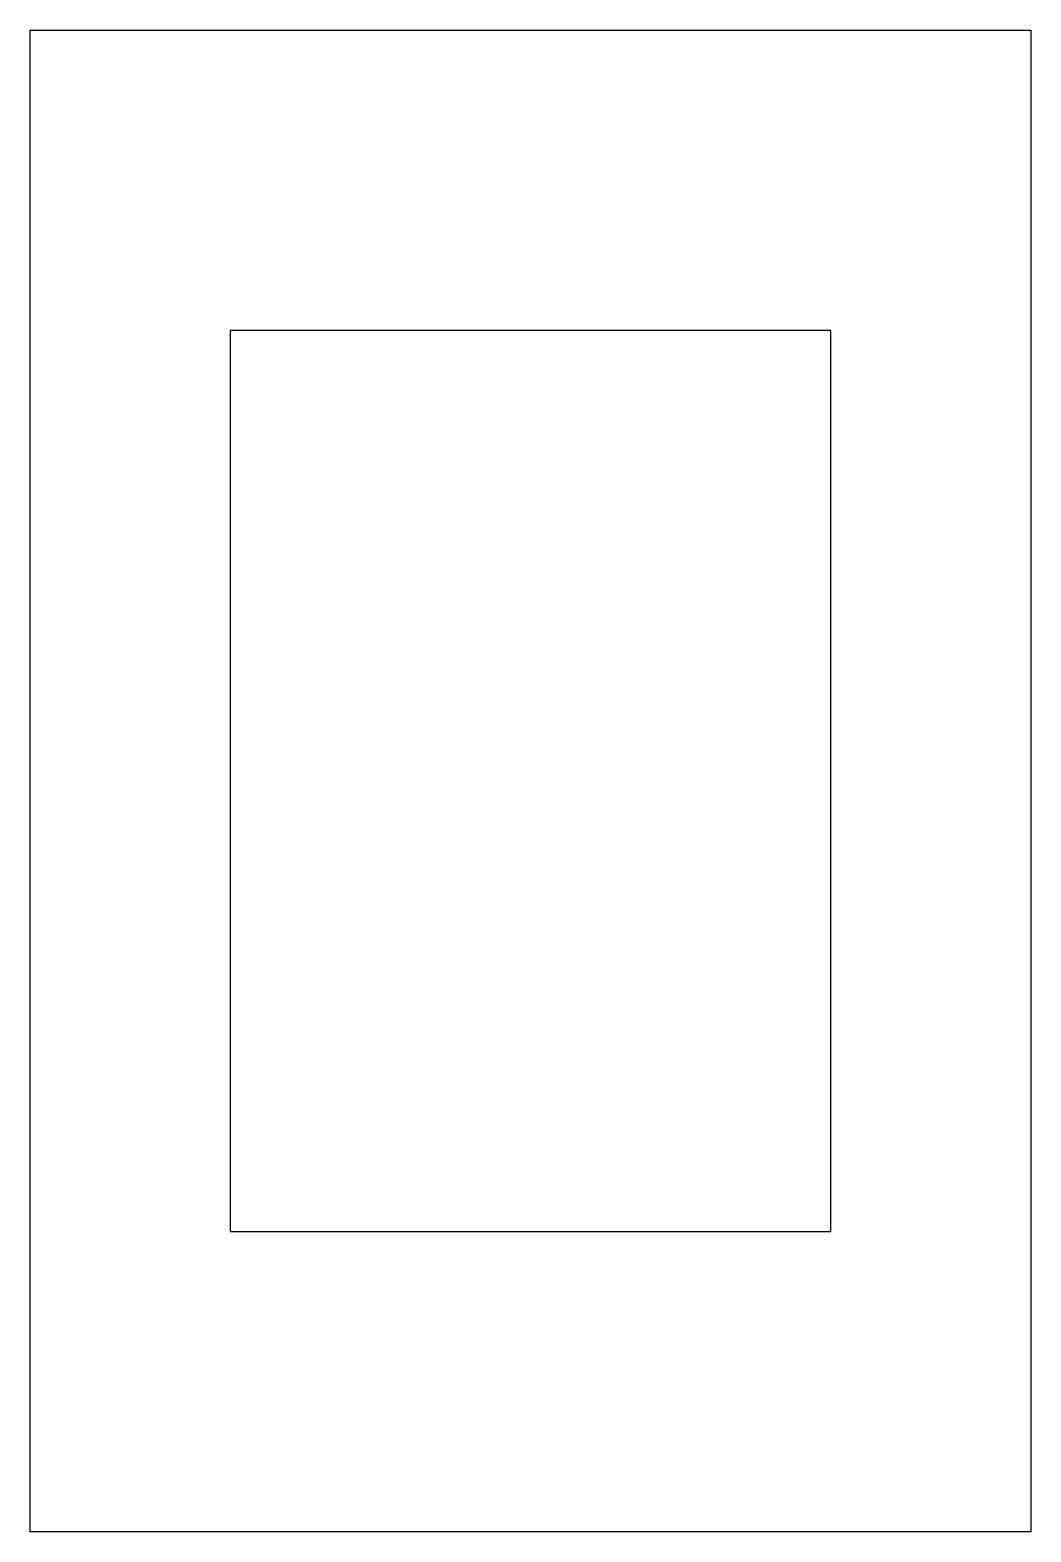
# Model space of a CAD drawing. Header units: centimetres. Extents: x -6.3 to 6.3, y -9.5 to 9.5.
import ezdxf

# ---------------------------------------------------------------- set-up
doc = ezdxf.new("R2010")
doc.units = ezdxf.units.CM
doc.header["$MEASUREMENT"] = 0
doc.layers.add('Camada 1', color=7, linetype='Continuous')

msp = doc.modelspace()

# ---------------------------------------------------------------- linework, layer by layer
at = {"layer": 'Camada 1'}
for points in [[(6.34997, 9.52496), (6.34997, 9.52496), (-6.34997, 9.52496), (-6.34997, 9.52496), (-6.34997, 9.52496), (-6.34997, 9.52496), (-6.34997, -9.52496), (-6.34997, -9.52496), (-6.34997, -9.52496), (-6.34997, -9.52496), (6.34997, -9.52496), (6.34997, -9.52496), (6.34997, -9.52496), (6.34997, -9.52496), (6.34997, 9.52496), (6.34997, 9.52496)], [(3.81, -5.71501), (3.81, -5.71501), (-3.81, -5.71501), (-3.81, -5.71501), (-3.81, -5.71501), (-3.81, -5.71501), (-3.81, 5.71499), (-3.81, 5.71499), (-3.81, 5.71499), (-3.81, 5.71499), (3.81, 5.71499), (3.81, 5.71499), (3.81, 5.71499), (3.81, 5.71499), (3.81, -5.71501), (3.81, -5.71501)]]:
    msp.add_open_spline(points, degree=3, knots=[0, 0, 0, 0, 0.2, 0.2, 0.2, 0.2, 0.4, 0.4, 0.4, 0.4, 0.6, 0.6, 0.6, 0.6, 1, 1, 1, 1], dxfattribs=at)

doc.saveas('drawing.dxf')
